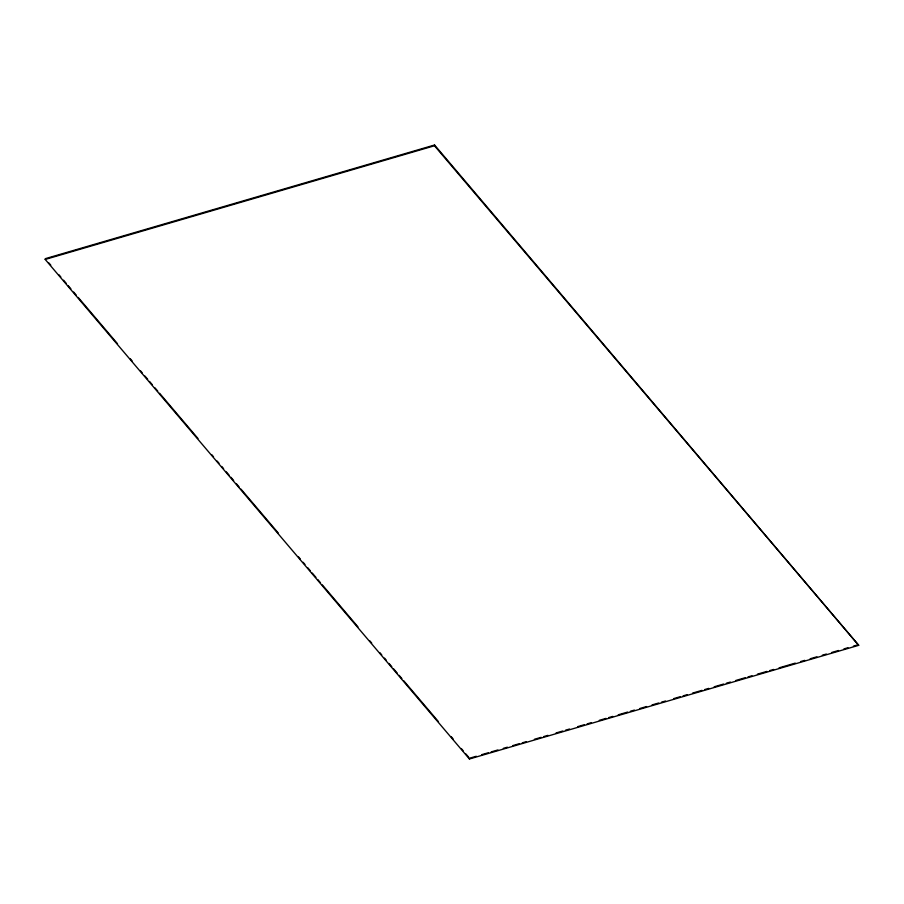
<?xml version="1.0" encoding="UTF-8"?>
<svg xmlns="http://www.w3.org/2000/svg" width="904" height="904" viewBox="0 0 904 904"><rect width="100%" height="100%" fill="white"/><g stroke="black" fill="none" stroke-linecap="round" stroke-linejoin="round"><path stroke-width="1.36" d="M45.2 259.437L45.29 258.68L434.564 145.013L858.71 645.32L469.436 758.987L45.2 259.437L434.474 145.759L858.71 645.32M434.474 145.759L434.564 145.013M469.436 758.987L469.526 758.241L476.284 756.264M481.685 754.682L488.454 752.716M491.154 751.925L497.912 749.947M503.313 748.376L507.37 747.19M512.783 745.608L519.54 743.63M522.241 742.851L526.297 741.664M534.4 739.291L541.168 737.325M543.869 736.534L547.926 735.347M556.028 732.974L562.785 731.008M565.497 730.217L569.543 729.031M577.656 726.658L584.413 724.692M587.114 723.901L591.171 722.714M599.284 720.352L606.042 718.375M608.742 717.584L612.799 716.397M618.212 714.827L627.67 712.058M630.37 711.267L634.427 710.081M639.829 708.51L646.586 706.532M651.999 704.95L658.756 702.984M661.457 702.193L665.514 701.007M673.627 698.645L680.384 696.668M683.085 695.877L687.142 694.69M692.543 693.108L702.012 690.351M704.713 689.56L708.77 688.373M714.171 686.803L723.641 684.034M726.341 683.243L730.398 682.057M735.799 680.486L745.258 677.717M747.97 676.926L752.015 675.751M757.428 674.169L766.886 671.401M769.586 670.621L773.643 669.435M779.056 667.853L795.271 663.118M800.684 661.536L804.729 660.349M810.142 658.779L816.9 656.801M822.301 655.219L826.358 654.044M831.77 652.462L838.528 650.484M843.929 648.902L847.986 647.727M853.399 646.145L857.444 644.959M48.94 262.985L50.771 265.143M58.997 274.827L60.828 276.986M63.574 280.217L66.32 283.449M68.139 285.596L70.885 288.828M73.631 292.06L76.377 295.292M78.207 297.439L117.52 343.735M130.323 358.809L132.142 360.967M140.38 370.651L142.199 372.81M144.945 376.041L147.691 379.262M149.522 381.42L152.256 384.652M155.002 387.884L157.748 391.104M159.579 393.263L197.976 438.485M211.694 454.633L213.525 456.78M217.175 461.085L219.005 463.243M221.751 466.475L223.582 468.622M226.316 471.854L229.062 475.086M230.893 477.244L233.639 480.465M236.373 483.696L239.119 486.928M240.95 489.087L278.432 533.224M298.546 556.909L300.377 559.067M303.122 562.288L304.953 564.446M307.688 567.678L310.434 570.91M312.264 573.057L315.925 577.362M317.756 579.52L320.491 582.752M322.321 584.899L357.984 626.89M369.872 640.891L371.691 643.038M379.929 652.733L381.748 654.88M384.494 658.112L386.324 660.27M389.07 663.491L391.805 666.723M393.635 668.881L397.297 673.186M399.127 675.333L401.862 678.565M403.692 680.723L438.44 721.629M451.243 736.703L453.073 738.862M461.3 748.546L463.13 750.704M465.865 753.936L468.611 757.168"/></g></svg>
